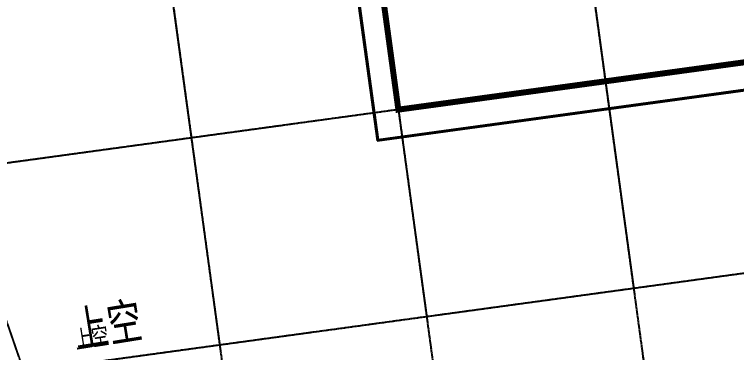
# Model space of a CAD drawing. Header units: millimetres. Extents: x -39175 to 150737, y -15023 to 140542.
# Drawn here: x -23499 to -11401, y 102870 to 108529 of the extents above; entities that cross this region are included whole.
import ezdxf

# ---------------------------------------------------------------- set-up
doc = ezdxf.new("R2010")
doc.units = ezdxf.units.MM
doc.header["$LTSCALE"] = 10
for name, pattern in [('DASH', [0.35, 0.25, -0.1]), ('E-RG-1F$0$$0$DOTE', [2.42, 2, -0.2, 0.02, -0.2]), ('E2-RI-5F$0$DASHDOT', [1, 0.5, -0.25, 0, -0.25]), ('E2-RI-5F$0$DASHED', [0.75, 0.5, -0.25]), ('XRE2$0$HIDDEN', [0.375, 0.25, -0.125])]:
    doc.linetypes.add(name, pattern=pattern)
for name, color, linetype in [('A—楼梯、电梯、栏杆', 50, 'Continuous'), ('A—轴线、尺寸', 1, 'Continuous'), ('E2-RI-5F$0$0M-FIRE', 30, 'E2-RI-5F$0$DASHDOT'), ('I—平面—文字', 40, 'Continuous'), ('I—平面—文字（放大1：100）', 40, 'XRE2$0$HIDDEN'), ('I—平面—门', 22, 'Continuous'), ('轴线100', 1, 'Continuous')]:
    doc.layers.add(name, color=color, linetype=linetype)
doc.styles.add('XD2008', font='SIMYOU.TTF', dxfattribs={"width": 0.7, "height": 600})

# ---------------------------------------------------------------- blocks, each defined once
blk = doc.blocks.new('A$C1C9D1350')
at = {"layer": '轴线100', "linetype": 'E-RG-1F$0$$0$DOTE'}
for p, q in [((-271518.9, 128766.8), (-267590, 100023.3)), ((-274986.7, 128292.8), (-271057.8, 99549.3)), ((-278454.4, 127818.8), (-274525.6, 99075.3)), ((-261601.9, 111449.5), (-290353.7, 107519.5)), ((-261127.9, 107981.7), (-289879.7, 104051.7))]:
    blk.add_line(p, q, dxfattribs=at)

msp = doc.modelspace()

# ---------------------------------------------------------------- linework, layer by layer
at = {"layer": 'A—楼梯、电梯、栏杆'}
for p, q in [((-18385, 113442.9), (-17424.3, 106414.2)), ((-18365.2, 113445.6), (-17407.1, 106436.7)), ((-17424.3, 106414.2), (-10563.4, 107352)), ((-17407.1, 106436.7), (-10566.1, 107371.8))]:
    msp.add_line(p, q, dxfattribs=at)
at = {"layer": 'A—轴线、尺寸', "linetype": 'E-RG-1F$0$$0$DOTE', "ltscale": 500}
for p, q in [((-16104.8, 125741.2), (-12176, 96997.7)), ((-19572.6, 125267.2), (-15643.7, 96523.7)), ((-23040.4, 124793.2), (-19111.5, 96049.7)), ((-7010.6, 108311.4), (-35762.4, 104381.5)), ((-6536.6, 104843.7), (-35288.4, 100913.7))]:
    msp.add_line(p, q, dxfattribs=at)
at = {"layer": 'E2-RI-5F$0$0M-FIRE', "linetype": 'E2-RI-5F$0$DASHED', "const_width": 100}
msp.add_lwpolyline([(-8855.8, 98551.2), (-10131.5, 107884), (-17067, 106936), (-17541, 110403.8), (-17868.8, 112801.9), (-17826.1, 112489.9)], dxfattribs=at)
at = {"layer": 'I—平面—门', "color": 8, "linetype": 'DASH'}
msp.add_lwpolyline([(-26052.3, 110380.1), (-22430.1, 99917.4), (-8934.6, 98389.1)], dxfattribs=at)

# ---------------------------------------------------------------- block references
at = {"layer": '轴线100'}
msp.add_blockref('A$C1C9D1350', (255414.1, -3026), dxfattribs=at)

# ---------------------------------------------------------------- texts
at = {"layer": 'I—平面—文字', "linetype": 'ByBlock', "style": 'XD2008', "width": 0.7}
msp.add_text('上空', height=600, rotation=9.15842, dxfattribs=at).set_placement((-22458.2, 102949, 0))
at = {"layer": 'I—平面—文字（放大1：100）', "linetype": 'ByBlock', "style": 'XD2008', "width": 0.7}
msp.add_text('上空', height=300, rotation=9.15842, dxfattribs=at).set_placement((-22465.9, 102930.1, 0))

doc.saveas('drawing.dxf')
